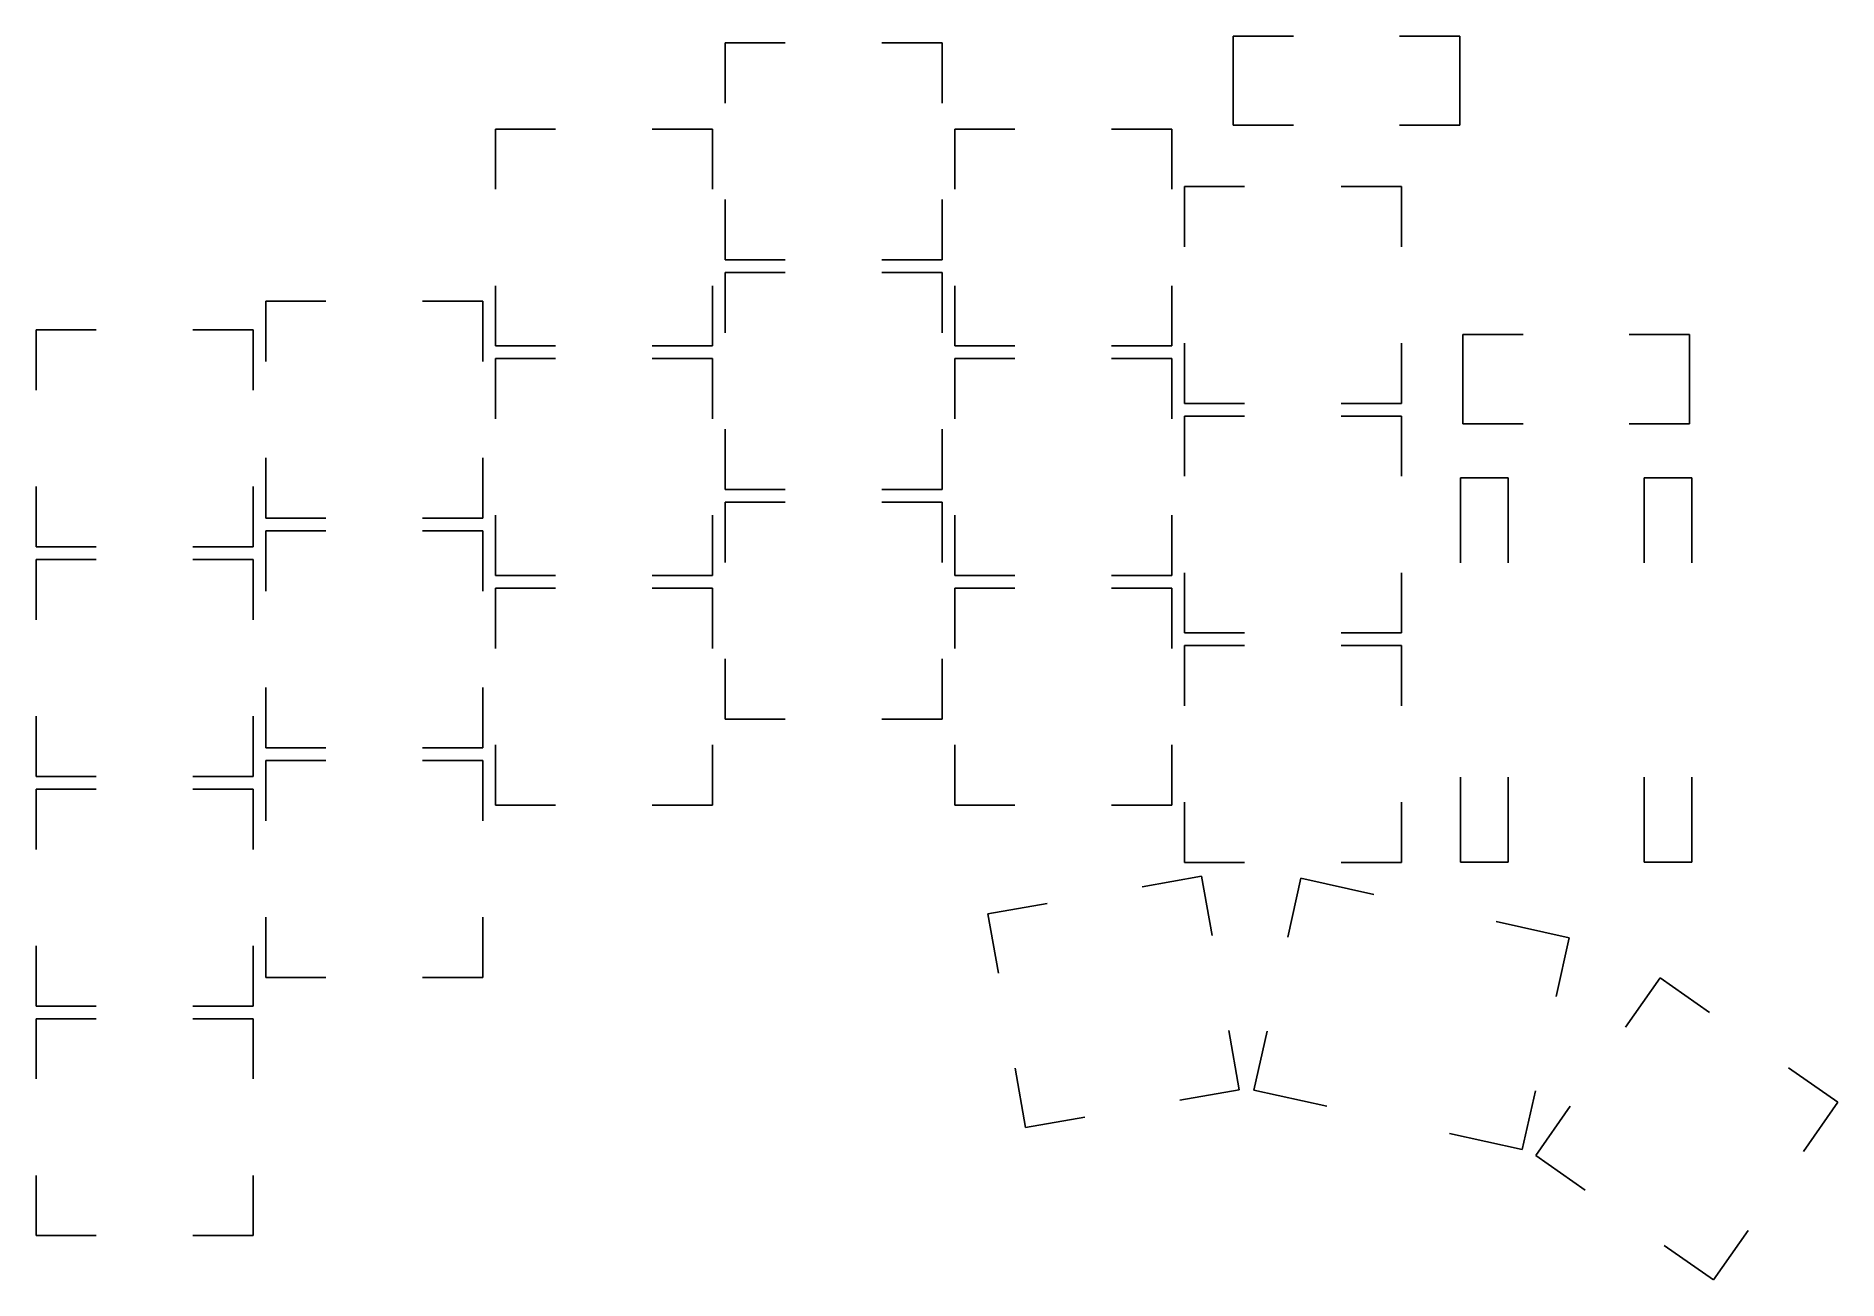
# Model space of a CAD drawing. Extents: x -114 to 36, y -34 to 69.
import ezdxf

# ---------------------------------------------------------------- set-up
doc = ezdxf.new("R2010")
doc.units = 0
doc.layers.add('BLACK', color=7, linetype='CONTINUOUS')

msp = doc.modelspace()

# ---------------------------------------------------------------- linework, layer by layer
at = {"layer": 'BLACK', "linetype": 'CONTINUOUS'}
for p, q in [((-14.48, 69.105), (-14.48, 61.705)), ((-14.48, 69.105), (-9.48, 69.105)), ((4.32, 69.105), (-0.68, 69.105)), ((4.32, 61.705), (4.32, 69.105)), ((-51.625, 68.5312), (-56.625, 68.5312)), ((-56.625, 68.5312), (-56.625, 63.5312)), ((-43.625, 68.5312), (-38.625, 68.5312)), ((-38.625, 68.5312), (-38.625, 63.5312)), ((-70.675, 61.3875), (-75.675, 61.3875)), ((-75.675, 61.3875), (-75.675, 56.3875)), ((-62.675, 61.3875), (-57.675, 61.3875)), ((-57.675, 61.3875), (-57.675, 56.3875)), ((-32.575, 61.3875), (-37.575, 61.3875)), ((-37.575, 61.3875), (-37.575, 56.3875)), ((-24.575, 61.3875), (-19.575, 61.3875)), ((-19.575, 61.3875), (-19.575, 56.3875)), ((-14.48, 61.705), (-9.48, 61.705)), ((4.32, 61.705), (-0.68, 61.705)), ((-56.625, 50.5312), (-56.625, 55.5312)), ((-38.625, 55.5312), (-38.625, 50.5312)), ((-13.525, 56.625), (-18.525, 56.625)), ((-18.525, 56.625), (-18.525, 51.625)), ((-5.525, 56.625), (-0.525, 56.625)), ((-0.525, 56.625), (-0.525, 51.625)), ((-51.625, 50.5312), (-56.625, 50.5312)), ((-51.625, 49.4812), (-56.625, 49.4812)), ((-56.625, 49.4812), (-56.625, 44.4812)), ((-38.625, 50.5312), (-43.625, 50.5312)), ((-43.625, 49.4812), (-38.625, 49.4812)), ((-38.625, 49.4812), (-38.625, 44.4812)), ((-75.675, 43.3875), (-75.675, 48.3875)), ((-57.675, 48.3875), (-57.675, 43.3875)), ((-37.575, 43.3875), (-37.575, 48.3875)), ((-19.575, 48.3875), (-19.575, 43.3875)), ((-89.725, 47.1), (-94.725, 47.1)), ((-94.725, 47.1), (-94.725, 42.1)), ((-81.725, 47.1), (-76.725, 47.1)), ((-76.725, 47.1), (-76.725, 42.1)), ((-108.775, 44.7188), (-113.775, 44.7188)), ((-113.775, 44.7188), (-113.775, 39.7188)), ((-100.775, 44.7188), (-95.775, 44.7188)), ((-95.775, 44.7188), (-95.775, 39.7188)), ((-70.675, 43.3875), (-75.675, 43.3875)), ((-57.675, 43.3875), (-62.675, 43.3875)), ((-32.575, 43.3875), (-37.575, 43.3875)), ((-19.575, 43.3875), (-24.575, 43.3875)), ((-18.525, 38.625), (-18.525, 43.625)), ((-0.525, 43.625), (-0.525, 38.625)), ((4.57, 44.34), (9.57, 44.34)), ((4.57, 36.94), (4.57, 44.34)), ((23.37, 44.34), (18.37, 44.34)), ((23.37, 44.34), (23.37, 36.94)), ((-70.675, 42.3375), (-75.675, 42.3375)), ((-75.675, 42.3375), (-75.675, 37.3375)), ((-62.675, 42.3375), (-57.675, 42.3375)), ((-57.675, 42.3375), (-57.675, 37.3375)), ((-32.575, 42.3375), (-37.575, 42.3375)), ((-37.575, 42.3375), (-37.575, 37.3375)), ((-24.575, 42.3375), (-19.575, 42.3375)), ((-19.575, 42.3375), (-19.575, 37.3375)), ((-13.525, 38.625), (-18.525, 38.625)), ((-13.525, 37.575), (-18.525, 37.575)), ((-18.525, 37.575), (-18.525, 32.575)), ((-0.525, 38.625), (-5.525, 38.625)), ((-5.525, 37.575), (-0.525, 37.575)), ((-0.525, 37.575), (-0.525, 32.575)), ((-56.625, 31.4812), (-56.625, 36.4812)), ((-38.625, 36.4812), (-38.625, 31.4812)), ((4.57, 36.94), (9.57, 36.94)), ((23.37, 36.94), (18.37, 36.94)), ((-94.725, 29.1), (-94.725, 34.1)), ((-76.725, 34.1), (-76.725, 29.1)), ((-113.775, 26.7188), (-113.775, 31.7188)), ((-95.775, 31.7188), (-95.775, 26.7188)), ((-51.625, 31.4812), (-56.625, 31.4812)), ((-38.625, 31.4812), (-43.625, 31.4812)), ((4.38, 32.45), (8.32, 32.45)), ((4.38, 25.4), (4.38, 32.45)), ((8.32, 25.4), (8.32, 32.45)), ((19.62, 32.45), (23.56, 32.45)), ((19.62, 25.4), (19.62, 32.45)), ((23.56, 25.4), (23.56, 32.45)), ((-51.625, 30.4312), (-56.625, 30.4312)), ((-56.625, 30.4312), (-56.625, 25.4312)), ((-43.625, 30.4312), (-38.625, 30.4312)), ((-38.625, 30.4312), (-38.625, 25.4312)), ((-89.725, 29.1), (-94.725, 29.1)), ((-76.725, 29.1), (-81.725, 29.1)), ((-75.675, 24.3375), (-75.675, 29.3375)), ((-57.675, 29.3375), (-57.675, 24.3375)), ((-37.575, 24.3375), (-37.575, 29.3375)), ((-19.575, 29.3375), (-19.575, 24.3375)), ((-89.725, 28.05), (-94.725, 28.05)), ((-94.725, 28.05), (-94.725, 23.05)), ((-81.725, 28.05), (-76.725, 28.05)), ((-76.725, 28.05), (-76.725, 23.05)), ((-108.775, 26.7188), (-113.775, 26.7188)), ((-108.775, 25.6687), (-113.775, 25.6687)), ((-113.775, 25.6687), (-113.775, 20.6687)), ((-95.775, 26.7188), (-100.775, 26.7188)), ((-100.775, 25.6687), (-95.775, 25.6687)), ((-95.775, 25.6687), (-95.775, 20.6687)), ((-70.675, 24.3375), (-75.675, 24.3375)), ((-57.675, 24.3375), (-62.675, 24.3375)), ((-32.575, 24.3375), (-37.575, 24.3375)), ((-19.575, 24.3375), (-24.575, 24.3375)), ((-18.525, 19.575), (-18.525, 24.575)), ((-0.525, 24.575), (-0.525, 19.575)), ((-70.675, 23.2875), (-75.675, 23.2875)), ((-75.675, 23.2875), (-75.675, 18.2875)), ((-62.675, 23.2875), (-57.675, 23.2875)), ((-57.675, 23.2875), (-57.675, 18.2875)), ((-32.575, 23.2875), (-37.575, 23.2875)), ((-37.575, 23.2875), (-37.575, 18.2875)), ((-24.575, 23.2875), (-19.575, 23.2875)), ((-19.575, 23.2875), (-19.575, 18.2875)), ((-13.525, 19.575), (-18.525, 19.575)), ((-0.525, 19.575), (-5.525, 19.575)), ((-13.525, 18.525), (-18.525, 18.525)), ((-18.525, 18.525), (-18.525, 13.525)), ((-5.525, 18.525), (-0.525, 18.525)), ((-0.525, 18.525), (-0.525, 13.525)), ((-56.625, 12.4312), (-56.625, 17.4312)), ((-38.625, 17.4312), (-38.625, 12.4312)), ((-94.725, 10.05), (-94.725, 15.05)), ((-76.725, 15.05), (-76.725, 10.05)), ((-113.775, 7.66875), (-113.775, 12.6687)), ((-95.775, 12.6687), (-95.775, 7.66875)), ((-51.625, 12.4312), (-56.625, 12.4312)), ((-38.625, 12.4312), (-43.625, 12.4312)), ((-89.725, 10.05), (-94.725, 10.05)), ((-89.725, 9), (-94.725, 9)), ((-94.725, 9), (-94.725, 4)), ((-76.725, 10.05), (-81.725, 10.05)), ((-81.725, 9), (-76.725, 9)), ((-76.725, 9), (-76.725, 4)), ((-75.675, 5.2875), (-75.675, 10.2875)), ((-57.675, 10.2875), (-57.675, 5.2875)), ((-37.575, 5.2875), (-37.575, 10.2875)), ((-19.575, 10.2875), (-19.575, 5.2875)), ((-108.775, 7.66875), (-113.775, 7.66875)), ((-95.775, 7.66875), (-100.775, 7.66875)), ((4.38, 7.62), (4.38, 0.57)), ((8.32, 7.62), (8.32, 0.57)), ((19.62, 7.62), (19.62, 0.57)), ((23.56, 7.62), (23.56, 0.57)), ((-108.775, 6.61875), (-113.775, 6.61875)), ((-113.775, 6.61875), (-113.775, 1.61875)), ((-100.775, 6.61875), (-95.775, 6.61875)), ((-95.775, 6.61875), (-95.775, 1.61875)), ((-70.675, 5.2875), (-75.675, 5.2875)), ((-57.675, 5.2875), (-62.675, 5.2875)), ((-32.575, 5.2875), (-37.575, 5.2875)), ((-19.575, 5.2875), (-24.575, 5.2875)), ((-18.525, 0.525), (-18.525, 5.525)), ((-0.525, 5.525), (-0.525, 0.525)), ((-13.525, 0.525), (-18.525, 0.525)), ((-0.525, 0.525), (-5.525, 0.525)), ((8.32, 0.57), (4.38, 0.57)), ((23.56, 0.57), (19.62, 0.57)), ((-22.0186, -1.47643), (-17.0946, -0.60819)), ((-17.0946, -0.60819), (-16.2264, -5.53223)), ((-8.85696, -0.78428), (-9.93916, -5.66576)), ((-8.85696, -0.78428), (-2.80392, -2.1262)), ((-29.8971, -2.86562), (-34.8211, -3.73386)), ((-94.725, -9), (-94.725, -4)), ((-76.725, -4), (-76.725, -9)), ((-34.8211, -3.73386), (-33.9529, -8.6579)), ((13.4026, -5.7191), (7.34955, -4.37717)), ((12.3204, -10.6006), (13.4026, -5.7191)), ((-113.775, -11.3812), (-113.775, -6.38125)), ((-95.775, -6.38125), (-95.775, -11.3812)), ((-89.725, -9), (-94.725, -9)), ((-76.725, -9), (-81.725, -9)), ((20.9429, -9.04089), (18.075, -13.1367)), ((25.0386, -11.9088), (20.9429, -9.04089)), ((-108.775, -11.3812), (-113.775, -11.3812)), ((-95.775, -11.3812), (-100.775, -11.3812)), ((-108.775, -12.4313), (-113.775, -12.4313)), ((-113.775, -12.4313), (-113.775, -17.4313)), ((-100.775, -12.4313), (-95.775, -12.4313)), ((-95.775, -12.4313), (-95.775, -17.4313)), ((-14.8372, -13.4107), (-13.9689, -18.3347)), ((-12.7529, -18.3576), (-11.6707, -13.4761)), ((-31.6955, -21.4604), (-32.5637, -16.5364)), ((31.5918, -16.4974), (35.6876, -19.3653)), ((-13.9689, -18.3347), (-18.893, -19.203)), ((-12.7529, -18.3576), (-6.69984, -19.6995)), ((9.50668, -23.2924), (10.5889, -18.4109)), ((35.6876, -19.3653), (32.8197, -23.461)), ((-26.7714, -20.5922), (-31.6955, -21.4604)), ((13.4864, -19.6899), (10.6185, -23.7856)), ((9.50668, -23.2924), (3.45364, -21.9505)), ((10.6185, -23.7856), (14.7142, -26.6535)), ((-113.775, -30.4313), (-113.775, -25.4313)), ((-95.775, -25.4313), (-95.775, -30.4313)), ((-108.775, -30.4313), (-113.775, -30.4313)), ((-95.775, -30.4313), (-100.775, -30.4313)), ((21.2675, -31.2421), (25.3632, -34.11)), ((25.3632, -34.11), (28.2311, -30.0142))]:
    msp.add_line(p, q, dxfattribs=at)

doc.saveas('drawing.dxf')
